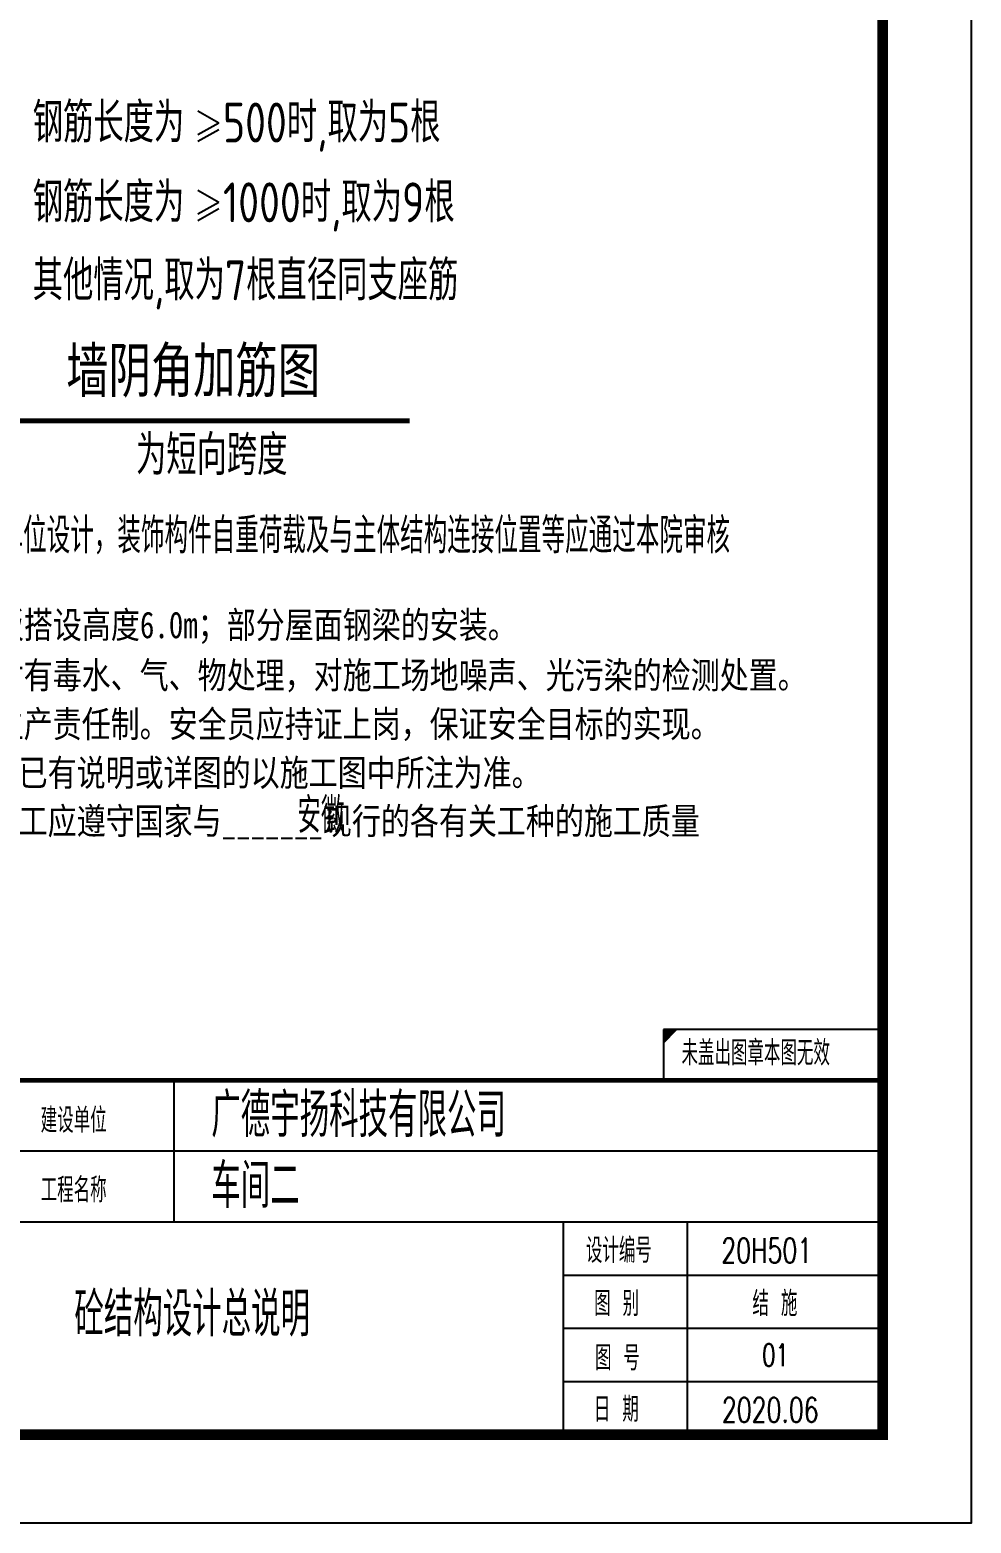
# Model space of a CAD drawing. Extents: x -2331248 to -1198620, y -977263 to -545844.
# Drawn here: x -2199765 to -2189140, y -765608 to -748748 of the extents above; entities that cross this region are included whole.
import ezdxf
from ezdxf.enums import TextEntityAlignment as Align

# ---------------------------------------------------------------- set-up
doc = ezdxf.new("R2010")
doc.units = 0
doc.header["$LTSCALE"] = 1000
doc.header["$MEASUREMENT"] = 0
doc.layers.get('0').update_dxf_attribs({"linetype": 'CONTINUOUS'})
for name, color, linetype in [('PUB_TITLE', 4, 'CONTINUOUS'), ('ROOM', 7, 'CONTINUOUS'), ('sec', 7, 'CONTINUOUS'), ('t图框', 222, 'CONTINUOUS'), ('文字', 7, 'CONTINUOUS'), ('结-说明', 7, 'CONTINUOUS'), ('说明图2', 6, 'CONTINUOUS')]:
    doc.layers.add(name, color=color, linetype=linetype)
doc.styles.add('HZ', font='tssdeng.shx', dxfattribs={"width": 0.8, "bigfont": 'tssdchn.shx'})
doc.styles.add('SM1', font='tssdeng.shx', dxfattribs={"width": 0.7, "bigfont": 'tssdchn.shx'})
doc.styles.add('SM3', font='SIMHEI.TTF', dxfattribs={"width": 0.8})
doc.styles.add('STYLE3', font='tssdeng.shx', dxfattribs={"bigfont": 'tssdchn.shx'})
doc.styles.add('房间名称', font='SIMPLEX', dxfattribs={"width": 0.7, "bigfont": '0HZTXT'})
doc.styles.add('黑体', font='SIMHEI.TTF', dxfattribs={"width": 1.4})

# ---------------------------------------------------------------- blocks, each defined once
blk = doc.blocks.new('ASDDA')
blk.add_line((-273366, 3061618), (-273366, 3065618))
at = {"layer": 't图框'}
for p, q in [((-273366, 3066190), (-275839, 3066190)), ((-275839, 3066190), (-275839, 3065618)), ((-275839, 3066040), (-275690, 3066190)), ((-273366, 3066190), (-273366, 3061618)), ((-273366, 3065618), (-295866, 3065618)), ((-281366, 3065618), (-281366, 3064018)), ((-273366, 3064818), (-283366, 3064818)), ((-273366, 3064018), (-295866, 3064018)), ((-276966, 3061618), (-276966, 3064018)), ((-275566, 3061618), (-275566, 3064018)), ((-276966, 3063418), (-273366, 3063418)), ((-276966, 3062818), (-273366, 3062818)), ((-276966, 3062218), (-273366, 3062218)), ((-315866, 3061618), (-273366, 3061618))]:
    blk.add_line(p, q, dxfattribs=at)
at = {"layer": 't图框', "const_width": 50}
blk.add_lwpolyline([(-295866, 3061618), (-295866, 3065618), (-273366, 3065618)], dxfattribs=at)
at = {"layer": 't图框'}
blk.add_solid([(-275839, 3066040), (-275690, 3066190), (-275839, 3066040), (-275839, 3066190)], dxfattribs=at)
at = {"style": '房间名称', "width": 0.7}
for s, p in [('未盖出图章本图无效', (-275635, 3065786)), ('建设单位', (-282868, 3065026)), ('工程名称', (-282868, 3064239)), ('设计编号', (-276714, 3063557)), ('20H501', (-275185, 3063557)), ('图 别', (-276620, 3062957)), ('结 施', (-274834, 3062957)), ('图 号', (-276611, 3062343)), ('日 期', (-276624, 3061762)), ('2020.06', (-275179, 3061757))]:
    blk.add_text(s, height=280, dxfattribs=at).set_placement(p)
at = {"layer": 'ROOM', "style": 'HZ', "width": 0.7}
for s, p in [('广德宇扬科技有限公司', (-280942, 3064977)), ('车间二', (-280942, 3064177))]:
    blk.add_text(s, height=500, dxfattribs=at).set_placement(p)

msp = doc.modelspace()

# ---------------------------------------------------------------- linework, layer by layer
at = {"layer": 'PUB_TITLE'}
msp.add_lwpolyline([(-2273240.2, -765608.1), (-2273240.2, -706208.1), (-2189140.2, -706208.1), (-2189140.2, -765608.1)], close=True, dxfattribs=at)
at = {"layer": 'PUB_TITLE', "const_width": 120}
msp.add_lwpolyline([(-2270740.2, -707208.1), (-2190140.2, -707208.1), (-2190140.2, -764608.1), (-2270740.2, -764608.1)], close=True, dxfattribs=at)
at = {"layer": 'sec'}
for p, q in [((-2197867.1, -749663), (-2197630.6, -749797.1)), ((-2197867.1, -749931.2), (-2197630.6, -749797.1)), ((-2197867.1, -750005.7), (-2197630.6, -749871.6)), ((-2197867.1, -750558.4), (-2197630.6, -750692.5)), ((-2197867.1, -750826.6), (-2197630.6, -750692.5)), ((-2197867.1, -750901.1), (-2197630.6, -750767))]:
    msp.add_line(p, q, dxfattribs=at)
at = {"layer": '说明图2', "const_width": 57.9}
msp.add_lwpolyline([(-2199916.2, -753162.5), (-2195478.6, -753162.5)], dxfattribs=at)

# ---------------------------------------------------------------- block references
at = {"lineweight": -3, "xscale": 1.000013566343114, "yscale": 1.000013566634152, "zscale": 1.000013566083812}
msp.add_blockref('ASDDA', (-1916770.9, -3826268), dxfattribs=at)

# ---------------------------------------------------------------- texts
at = {"style": 'STYLE3', "width": 0.8}
for s, p in [('钢筋长度为  500时,取为5根', (-2199732.2, -750019.9)), ('钢筋长度为  1000时,取为9根', (-2199732.2, -750920.9)), ('其他情况,取为7根直径同支座筋', (-2199732.2, -751801.5)), ('为短向跨度', (-2198566.9, -753774.3))]:
    msp.add_text(s, height=450, dxfattribs=at).set_placement(p)
at = {"layer": 'ROOM', "style": 'HZ', "width": 0.7}
msp.add_text('砼结构设计总说明', height=500, dxfattribs=at).set_placement((-2199262.2, -763498.6))
at = {"layer": '文字', "style": '房间名称', "width": 0.7}
msp.add_text('01', height=251.96, dxfattribs=at).set_placement((-2191349.6, -763710.7), align=Align.MIDDLE)
at = {"layer": '结-说明', "color": 7}
for s, height, style, width, p in [('9.10 本工程幕墙、干挂石材、装饰柱等外立面装饰构件由甲方另行委托专业单位设计，装饰构件自重荷载及与主体结构连接位置等应通过本院审核', 400, 'SM1', 0.7, (-2209115.1, -754658.1)), ('9.11 本工程涉及“危大工程”的重点部位和环节有：一层砼模板搭设高度6.0m；部分屋面钢梁的安装。', 300, 'SM3', 0.8, (-2209158.3, -755616.7)), ('为保障工程周边环境安全，施工方应采取措施防止扬尘及对有毒水、气、物处理，对施工场地噪声、光污染的检测处置。', 300, 'SM3', 0.8, (-2208346.3, -756184.7)), ('为保障工程施工安全，施工方应建立安全管理体系和安全生产责任制。安全员应持证上岗，保证安全目标的实现。', 300, 'SM3', 0.8, (-2208346.3, -756735.7)), ('9.12 本说明为通用说明，施工图中未详的按本说明执行，施工图已有说明或详图的以施工图中所注为准。', 300, 'SM3', 0.8, (-2209219.3, -757285.7)), ('9.13 本说明未尽事宜均应按照现行有关规范规程及规定执行。施工应遵守国家与_______现行的各有关工种的施工质量', 300, 'SM3', 0.8, (-2209219.3, -757831))]:
    msp.add_text(s, height=height, dxfattribs=dict(at, style=style, width=width)).set_placement(p)
at = {"layer": '结-说明', "color": 4, "style": 'SM1', "width": 0.7}
msp.add_text('安徽', height=400, dxfattribs=at).set_placement((-2196745.6, -757816.9))
at = {"layer": '说明图2', "style": '黑体', "width": 0.7}
msp.add_text('墙阴角加筋图', height=500, dxfattribs=at).set_placement((-2199353.8, -752840.7))

doc.saveas('drawing.dxf')
